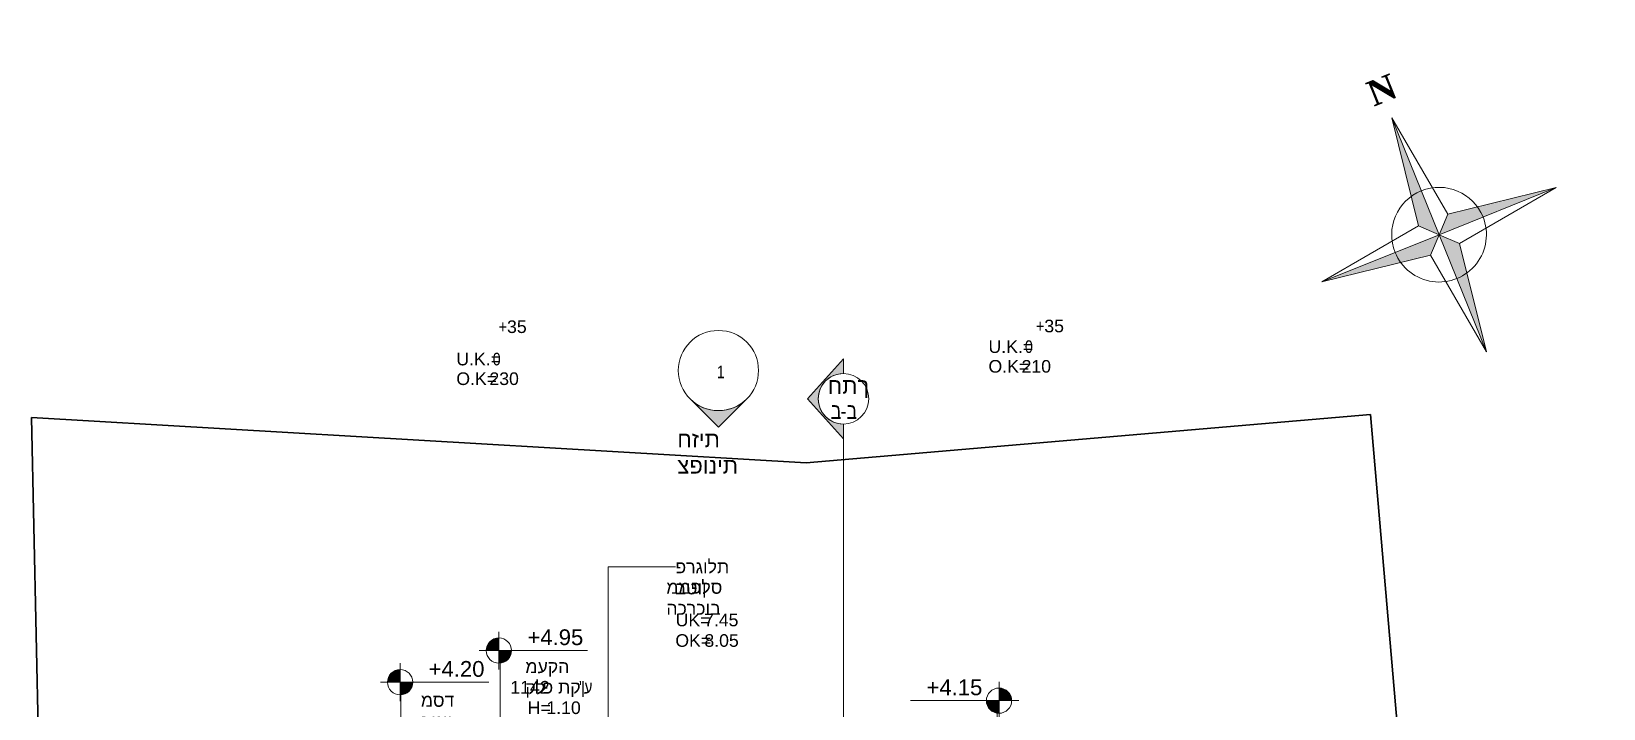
# Model space of a CAD drawing. Header units: centimetres. Extents: x 14435 to 32127, y -4289 to 2500.
# Drawn here: x 17978 to 20467, y -107 to 966 of the extents above; entities that cross this region are included whole.
import ezdxf

# ---------------------------------------------------------------- set-up
doc = ezdxf.new("R2010")
doc.units = ezdxf.units.CM
for name, color, linetype, lineweight in [('A-ANNO-NOTE', 7, 'Continuous', 5), ('A-DETL', 7, 'Continuous', 5), ('A-GLAZ-IDEN', 7, 'Continuous', 5), ('G-ANNO-DIMS', 7, 'Continuous', 5), ('G-ANNO-TEXT', 7, 'Continuous', 5)]:
    doc.layers.add(name, color=color, linetype=linetype, lineweight=lineweight)
doc.layers.add('G-ANNO-SYMB', color=240, linetype='Continuous', lineweight=5, true_color=0xff2227)
doc.styles.add('Arial_1', font='arial.ttf', dxfattribs={"height": 99.987594})
doc.styles.add('Arial_3', font='arial.ttf', dxfattribs={"height": 15})
doc.styles.add('Times New Roman_B', font='timesbd.ttf', dxfattribs={"height": 0.4})

# ---------------------------------------------------------------- blocks, each defined once
blk = doc.blocks.new('Flèche - 03 - Flèche - 03-365120-קומה א - Dependent 1')
at = {"layer": 'A-ANNO-NOTE', "true_color": 0x808080}
for points in [[(0, 2), (0, 0), (-0.25, 0.25)], [(2, 0), (0, 0), (0.25, 0.25)], [(-2, 0), (0, 0), (-0.25, -0.25)], [(0, -2), (0, 0), (0.25, -0.25)]]:
    blk.add_hatch(color=8, dxfattribs=at).paths.add_polyline_path(points, flags=0)
at = {"layer": 'A-ANNO-NOTE'}
for p, q in [((0, 2), (-0.25, 0.25)), ((0, 2), (0, 0)), ((0.25, 0.25), (0, 2)), ((0, 0), (0, 2)), ((-0.25, 0.25), (-2, 0)), ((0, 0), (-0.25, 0.25)), ((-0.25, 0.25), (0, 0)), ((0.25, 0.25), (0, 0)), ((0, 0), (0.25, 0.25)), ((2, 0), (0.25, 0.25)), ((-2, 0), (0, 0)), ((-2, 0), (-0.25, -0.25)), ((0, 0), (-2, 0)), ((0, 0), (-0.25, -0.25)), ((0, -2), (0, 0)), ((-0.25, -0.25), (0, 0)), ((0.25, -0.25), (0, 0)), ((0, 0), (0, -2)), ((2, 0), (0, 0)), ((0, 0), (0.25, -0.25)), ((0, 0), (2, 0)), ((0.25, -0.25), (2, 0)), ((-0.25, -0.25), (0, -2)), ((0, -2), (0.25, -0.25))]:
    blk.add_line(p, q, dxfattribs=at)
for start, end in [(360, 180), (180, 360)]:
    blk.add_arc((0, 0), 0.75, start, end, dxfattribs=at)
at = {"layer": 'A-ANNO-NOTE', "insert": (-0.198, 2.666), "char_height": 0.4, "width": 0.52911, "attachment_point": 1, "style": 'Times New Roman_B'}
blk.add_mtext('\\fTimes New Roman|b1|i0|c177|p18|;N', dxfattribs=at)
blk = doc.blocks.new('Spot Elevations - ISH PLAN-38599-קומה א - Dependent 1')
at = {"layer": 'G-ANNO-DIMS'}
h = blk.add_hatch(color=256, dxfattribs=at)
edge = h.paths.add_edge_path(flags=0)
edge.add_line((0, 0), (-0.2, 0))
edge.add_arc((0, 0), 0.2, 90, 180, ccw=False)
edge.add_line((0, 0.2), (0, 0))
h = blk.add_hatch(color=256, dxfattribs=at)
edge = h.paths.add_edge_path(flags=0)
edge.add_line((0, 0), (0.2, 0))
edge.add_arc((0, 0), 0.2, 270, 360, ccw=False)
edge.add_line((0, -0.2), (0, 0))
for p, q in [((0, -0.3), (0, 0.3)), ((1.388, 0), (-0.312, 0)), ((-0.297, 0), (1.403, 0))]:
    blk.add_line(p, q, dxfattribs=at)
blk.add_circle((0, 0), 0.2, dxfattribs=at)
blk = doc.blocks.new('Section - ISH-SEC HEAD-234540-קומה א - Dependent 1')
at = {"layer": 'G-ANNO-SYMB'}
h = blk.add_hatch(color=7, dxfattribs=at)
edge = h.paths.add_edge_path(flags=0)
edge.add_line((0.035, 0), (-0.2, 0))
edge.add_arc((-0.6, 0), 0.4, 0, 180)
edge.add_line((-1, 0), (-1.235, 0))
edge.add_line((-1.235, 0), (-0.6, 0.571))
edge.add_line((-0.6, 0.571), (0.035, 0))
at = {"layer": 'G-ANNO-SYMB', "color": 7}
for p, q in [((-0.6, 0.571), (-1.235, 0)), ((0.035, 0), (-0.6, 0.571)), ((-1.235, 0), (-1, 0)), ((-0.2, 0), (0.035, 0))]:
    blk.add_line(p, q, dxfattribs=at)
for start, end in [(360, 180), (0, 180), (180, 0)]:
    blk.add_arc((-0.6, 0), 0.4, start, end, dxfattribs=at)
blk = doc.blocks.new('Elevation - שם מבט-109781-קומה א - Dependent 1')
at = {"layer": 'G-ANNO-SYMB', "color": 7}
blk.add_circle((0, 0), 0.635, dxfattribs=at)
blk = doc.blocks.new('Elevation - שם מבט-109699-קומה א - Dependent 1')
at = {"layer": 'G-ANNO-SYMB'}
h = blk.add_hatch(color=7, dxfattribs=at)
edge = h.paths.add_edge_path(flags=0)
edge.add_line((0, 0.898), (0.449, 0.449))
edge.add_arc((0, 0), 0.635, 45, 135)
edge.add_line((-0.449, 0.449), (0, 0.898))
at = {"layer": 'G-ANNO-SYMB', "color": 7}
for p, q in [((0, 0.898), (-0.449, 0.449)), ((0, 0.898), (-0.449, 0.449)), ((0.449, 0.449), (0, 0.898)), ((0.449, 0.449), (0, 0.898))]:
    blk.add_line(p, q, dxfattribs=at)
blk.add_arc((0, 0), 0.635, 45, 135, dxfattribs=at)
blk = doc.blocks.new('alef')
at = {"layer": 'A-DETL', "color": 176, "lineweight": 35, "true_color": 0x000080}
for p, q in [((51926.9, -10802), (52819.9, -10725.3)), ((52819.9, -10725.3), (53021.3, -13070.8)), ((50700.3, -10730.1), (51926.9, -10802)), ((50748, -12981.6), (50700.3, -10730.1))]:
    blk.add_line(p, q, dxfattribs=at)
at = {"layer": 'G-ANNO-DIMS'}
for p, q in [((51442.3, -11099.7), (51440.3, -11099.7)), ((51442.3, -11238.9), (51442.3, -11099.7)), ((51285.2, -11149.8), (51283.9, -11149.8)), ((51285.2, -11224.9), (51285.2, -11149.8)), ((52229, -11179), (52232, -11179)), ((52229, -11241), (52229, -11179))]:
    blk.add_line(p, q, dxfattribs=at)
at = {"layer": 'G-ANNO-SYMB', "color": 7}
blk.add_line((51985.7, -13071.3), (51985.7, -10760.6), dxfattribs=at)
at = {"layer": 'G-ANNO-TEXT'}
for p, q in [((51613.4, -10967.2), (51702.2, -10967.2)), ((51613.4, -11262.3), (51613.4, -10967.2)), ((51702.2, -10967.2), (51719.7, -10967.2))]:
    blk.add_line(p, q, dxfattribs=at)
at = {"layer": 'A-ANNO-NOTE', "xscale": 100, "yscale": 100, "zscale": 100, "rotation": 21.99999999999997}
blk.add_blockref('Flèche - 03 - Flèche - 03-365120-קומה א - Dependent 1', (52928.6, -10440.6), dxfattribs=at)
at = {"layer": 'G-ANNO-DIMS', "xscale": 99.99999999999991, "yscale": 99.99999999999991, "zscale": 99.99999999999991}
for p in [(51440.3, -11099.7), (51283.9, -11149.8)]:
    blk.add_blockref('Spot Elevations - ISH PLAN-38599-קומה א - Dependent 1', p, dxfattribs=at)
at = {"layer": 'G-ANNO-DIMS', "extrusion": (0, 0, -1), "xscale": 99.99999999999991, "yscale": 99.99999999999991, "zscale": 99.99999999999991}
blk.add_blockref('Spot Elevations - ISH PLAN-38599-קומה א - Dependent 1', (-52232, -11179), dxfattribs=at)
at = {"layer": 'G-ANNO-SYMB', "color": 7, "xscale": 99.99999999999991, "yscale": 99.99999999999991, "zscale": 99.99999999999991}
blk.add_blockref('Elevation - שם מבט-109781-קומה א - Dependent 1', (51787.8, -10655.9), dxfattribs=at)
at = {"layer": 'G-ANNO-SYMB', "color": 7, "extrusion": (0, 0, -1), "xscale": 99.99999999999991, "yscale": 99.99999999999991, "zscale": 99.99999999999991}
for name, p, rotation in [('Section - ISH-SEC HEAD-234540-קומה א - Dependent 1', (-51985.7, -10760.6), 270.0000000000002), ('Elevation - שם מבט-109699-קומה א - Dependent 1', (-51787.8, -10655.9), 180)]:
    blk.add_blockref(name, p, dxfattribs=dict(at, rotation=rotation))
at = {"layer": 'A-GLAZ-IDEN', "lineweight": 70, "char_height": 20, "attachment_point": 1, "style": 'Arial_3'}
for s, insert, width in [('U.K.=', (52215.3, -10608), 69.907), ('\\fArial|b0|i0|c177|p34|;\\W.8;0', (52273, -10608), 15.392), ('U.K.=', (51372.9, -10627.7), 69.907), ('\\fArial|b0|i0|c177|p34|;\\W.8;0', (51430.6, -10627.7), 15.392), ('O.K=', (52215.3, -10639.2), 63.494), ('210', (52267.7, -10639.2), 46.177), ('O.K=', (51372.9, -10658.8), 63.494), ('230', (51425.3, -10658.8), 46.177)]:
    blk.add_mtext(s, dxfattribs=dict(at, insert=insert, width=width))
at = {"layer": 'G-ANNO-DIMS', "char_height": 25, "width": 83.559, "attachment_point": 1, "line_spacing_factor": 0.941778, "style": 'Arial_1'}
for s, insert in [('+4.95', (51485.5, -11066)), ('+4.20', (51329.1, -11116.2)), ('+4.15', (52117.2, -11145.4))]:
    blk.add_mtext(s, dxfattribs=dict(at, insert=insert))
at = {"layer": 'G-ANNO-SYMB', "color": 7, "attachment_point": 1}
for s, insert, char_height, width, style in [('\\fArial|b0|i0|c177|p34|;\\W.8;1', (51785.4, -10648), 20, 15.392, 'Arial_3'), ('חתך', (51960.8, -10667.8), 25, 59.646, 'Arial_1'), ('\\fArial|b0|i0|c177|p34|;\\W.8;ב', (51965.6, -10707.5), 25, 18.599, 'Arial_1'), ('\\fArial|b0|i0|c177|p34|;\\W.8;-', (51981, -10707.5), 25, 11.544, 'Arial_1'), ('\\fArial|b0|i0|c177|p34|;\\W.8;ב', (51990.5, -10707.5), 25, 18.599, 'Arial_1'), ('חזית צפונית', (51722.7, -10752.6), 25, 158.413, 'Arial_1')]:
    blk.add_mtext(s, dxfattribs=dict(at, insert=insert, char_height=char_height, width=width, style=style))
at = {"layer": 'G-ANNO-TEXT', "char_height": 20, "attachment_point": 1, "style": 'Arial_3'}
for s, insert, width in [('35', (51453.2, -10576.4), 30.785), ('35', (52303.7, -10575.3), 30.785), ('\\fArial|b0|i0|c177|p34|;\\W.8;+', (51440, -10576.4), 16.034), ('\\fArial|b0|i0|c177|p34|;\\W.8;+', (52290.5, -10575.3), 16.034), ('פרגולת בטון', (51719.7, -10957.2), 128.911), ('\\fArial|b0|i0|c177|p34|;\\W.8; ', (51826, -10957.2), 7.696), ('ממפלס הכרכוב', (51705.4, -10989.6), 162.903), ('\\fArial|b0|i0|c177|p34|;\\W.8; ', (51839.8, -10989.6), 4.489), ('UK=', (51720.1, -11041.2), 54.515), ('7.45', (51765.1, -11041.2), 53.873), ('OK=', (51719.6, -11073.7), 55.797), ('8.05', (51765.6, -11073.7), 53.873), ('מעקה קל', (51482.2, -11115.4), 99.409), ('\\fArial|b0|i0|c177|p34|;\\W.8; ', (51564.2, -11115.4), 7.696), ('1142', (51458.4, -11147.8), 61.57), ('\\fArial|b0|i0|c177|p34|;\\W.8;"', (51567.4, -11147.8), 9.62), ('מסד בטון', (51316.7, -11168.7), 98.127), ('\\fArial|b0|i0|c177|p34|;\\W.8; ', (51397.7, -11168.7), 4.489), ('פ תקן ', (51509.2, -11147.8), 70.549), ('\\fArial|b0|i0|c177|p34|;\\W.8;ע', (51575.3, -11147.8), 14.751), ('H=', (51485.9, -11180.2), 35.916), ('1.10', (51515.5, -11180.2), 53.873)]:
    blk.add_mtext(s, dxfattribs=dict(at, insert=insert, width=width))

msp = doc.modelspace()

# ---------------------------------------------------------------- block references
msp.add_blockref('alef', (-32722.2, 11084.9))

doc.saveas('drawing.dxf')
